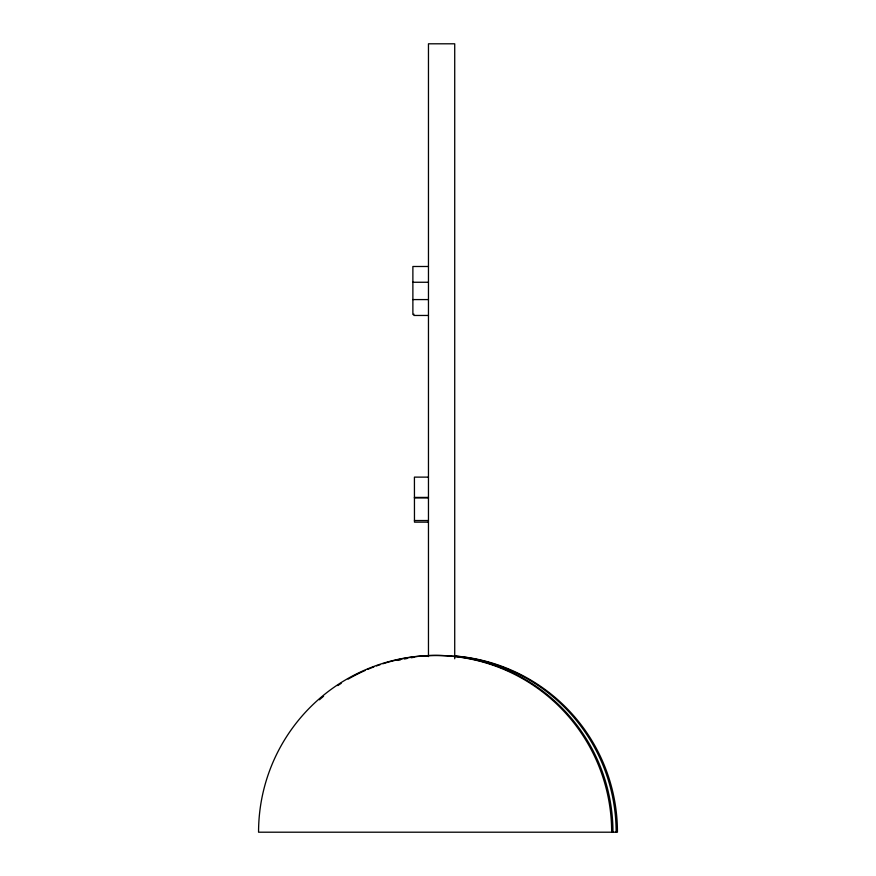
<?xml version="1.0" encoding="UTF-8"?>
<svg xmlns="http://www.w3.org/2000/svg" width="876" height="876" viewBox="0 0 876 876"><rect width="100%" height="100%" fill="white"/><g stroke="black" fill="none" stroke-linecap="round" stroke-linejoin="round"><path stroke-width="1.31" d="M428.463 266.49L412.881 266.49L412.881 314.539M412.881 282.258L428.463 282.258M412.881 299.581L428.463 299.581M428.463 315.459L413.899 315.459L413.899 314.112M428.463 477.124L414.425 477.124L414.468 522.14L428.463 522.14M414.425 497.426L428.463 497.426M414.425 497.886L428.463 497.886M414.425 520.53L428.463 520.53M454.721 658.774L454.721 43.8L428.463 43.8L428.463 656.584M454.491 656.069A176.755 176.558 -90 0 1 616.146 832.2M397.813 660.46A176.755 176.558 -90 0 1 400.452 659.847M404.427 658.982A176.755 176.558 -90 0 1 407.11 658.467M411.14 657.756A176.755 176.558 -90 0 1 413.844 657.339M424.696 656.069A176.755 176.558 -90 0 1 427.411 655.861M454.414 655.96A176.755 176.558 -90 0 1 617.438 832.2L258.562 832.2A176.755 176.558 -90 0 1 435.12 655.445A176.755 176.558 -90 0 1 611.667 832.2M382.932 663.745A176.755 176.558 -90 0 1 612.959 832.2M319.444 699.793A176.755 176.558 -90 0 1 323.583 696.234M337.797 685.59A176.755 176.558 -90 0 1 341.202 683.346M348.133 679.13A176.755 176.558 -90 0 1 365.073 670.512M367.581 669.428A176.755 176.558 -90 0 1 373.921 666.888M376.483 665.935A176.755 176.558 -90 0 1 380.348 664.588"/></g></svg>
